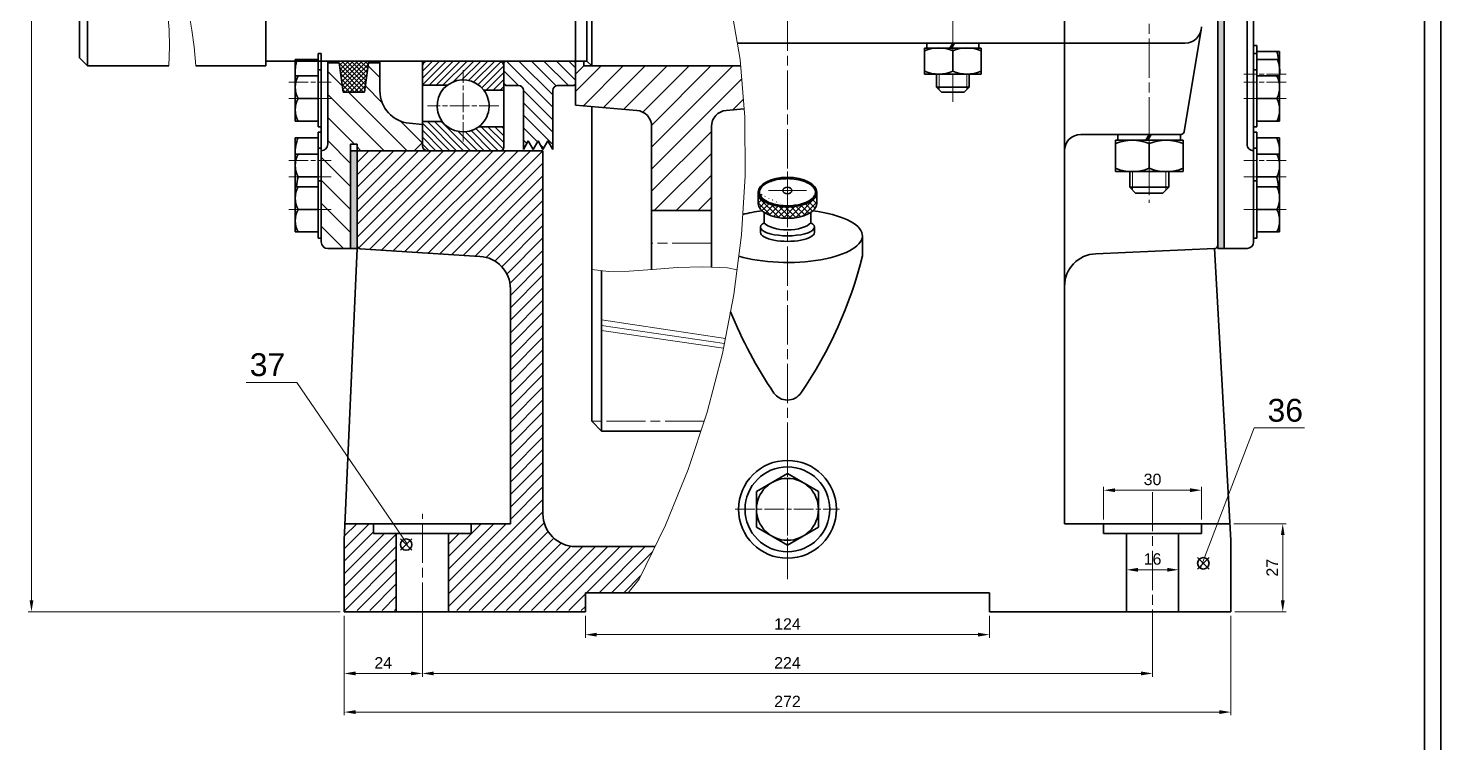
# Model space of a CAD drawing. Header units: millimetres. Extents: x 4028 to 8898, y 4975 to 5816.
# Drawn here: x 8465 to 8898.3, y 5360.6 to 5579.8 of the extents above; entities that cross this region are included whole.
import ezdxf

# ---------------------------------------------------------------- set-up
doc = ezdxf.new("R2010")
doc.units = ezdxf.units.MM
doc.linetypes.add('AM_ISO08W050', pattern=[18, 12, -1.5, 3, -1.5])
doc.linetypes.add('AM_ISO08W050x2', pattern=[9, 6, -0.75, 1.5, -0.75])
doc.layers.get('0').update_dxf_attribs({"lineweight": 35})
for name, color, linetype, lineweight in [('AM_12', 7, 'Continuous', 35), ('AM_4', 3, 'Continuous', 13), ('AM_5', 3, 'Continuous', 13), ('AM_7', 4, 'AM_ISO08W050', 13), ('AM_8', 1, 'Continuous', 13), ('Dim', 2, 'Continuous', 9)]:
    doc.layers.add(name, color=color, linetype=linetype, lineweight=lineweight)
doc.styles.get("Standard").update_dxf_attribs({"font": 'arial.ttf'})

msp = doc.modelspace()

# ---------------------------------------------------------------- hatches: boundary and pattern name
h = msp.add_hatch(color=1)
h.dxf.hatch_style = 1
h.paths.add_polyline_path([(8831.881, 5672.246), (8829.886, 5672.246), (8829.886, 5512.246), (8831.886, 5512.246)])
at = {"lineweight": 13}
h = msp.add_hatch(dxfattribs=at)
h.set_pattern_fill('ANSI31', color=1, scale=1.5, angle=180)
h.set_pattern_definition([(225, (2412.452, 0), (3.367596, -3.367596), [])])
h.paths.add_polyline_path([(8679.114, 5554.6), (8684.559, 5555.076), (8683.509, 5568.242), (8635.383, 5568.242), (8632.883, 5565.742), (8632.883, 5556.242), (8651.652, 5554.6, -0.3888787), (8656.217, 5549.619), (8656.217, 5523.898), (8674.55, 5523.898), (8674.55, 5549.619, -0.3888787)])
h.paths.add_polyline_path([(8667.306, 5624.608), (8656.541, 5644.304), (8656.217, 5644.784), (8656.217, 5634.865, -0.3888787), (8651.652, 5629.884), (8632.883, 5628.242), (8632.883, 5621.751), (8632.889, 5621.745), (8632.886, 5620.042), (8669.201, 5620.042)])
msp.add_hatch(color=1).paths.add_polyline_path([(8563.883, 5542.242), (8563.883, 5512.242), (8565.883, 5512.242), (8565.883, 5542.242)])
at = {"layer": 'AM_8'}
h = msp.add_hatch(dxfattribs=at)
h.set_pattern_fill('ANSI37', color=1, scale=10, style=0)
h.set_pattern_definition([(45, (6968.008, 4369.2022), (-0.8838835, 0.8838835), []), (135, (6968.008, 4369.2022), (-0.8838835, -0.8838835), [])])
edge = h.paths.add_edge_path()
edge.add_ellipse((8697.883, 5526.068), major_axis=(9, 0), ratio=0.5067681, start_angle=322.91214, end_angle=358.67946)
edge.add_ellipse((8697.883, 5526.068), major_axis=(9, 0), ratio=0.5067681, start_angle=358.67946, end_angle=360)
edge.add_line((8706.883, 5526.068), (8706.883, 5529.508))
edge.add_ellipse((8697.883, 5529.508), major_axis=(9, 0), ratio=0.5067681, start_angle=270, end_angle=360, ccw=False)
edge.add_line((8697.883, 5524.947), (8697.883, 5521.507))
edge.add_ellipse((8697.883, 5526.068), major_axis=(9, 0), ratio=0.5067681, start_angle=270, end_angle=322.91214)
edge = h.paths.add_edge_path()
edge.add_ellipse((8697.883, 5529.508), major_axis=(9, 0), ratio=0.5067681, start_angle=182.41026, end_angle=270, ccw=False)
edge.add_line((8688.891, 5529.316), (8688.883, 5526.068))
edge.add_ellipse((8697.883, 5526.068), major_axis=(9, 0), ratio=0.5067681, start_angle=180, end_angle=181.32054)
edge.add_ellipse((8697.883, 5526.068), major_axis=(9, 0), ratio=0.5067681, start_angle=181.32054, end_angle=217.08786)
edge.add_ellipse((8697.883, 5526.068), major_axis=(9, 0), ratio=0.5067681, start_angle=217.08786, end_angle=270)
edge.add_line((8697.883, 5521.507), (8697.883, 5524.947))

# ---------------------------------------------------------------- linework, layer by layer
for p, q in [((8898.3, 4974.94), (8898.3, 5815.94)), ((8893.3, 4979.94), (8893.3, 5810.94)), ((8782.883, 5733.242), (8782.883, 5427.832)), ((8831.881, 5672.246), (8831.886, 5512.246)), ((8829.88, 5671.284), (8829.88, 5513.2)), ((8632.883, 5628.242), (8632.883, 5556.242)), ((8483.157, 5568.242), (8483.157, 5616.242)), ((8537.883, 5568.242), (8537.883, 5616.242)), ((8637.883, 5568.242), (8637.883, 5616.242)), ((8480.657, 5613.742), (8480.657, 5570.742)), ((8537.883, 5569.742), (8537.883, 5614.742)), ((8636.383, 5569.742), (8636.383, 5614.742)), ((8838.883, 5615.246), (8838.885, 5544.246)), ((8840.883, 5614.746), (8840.886, 5514.246)), ((8819.622, 5548.079), (8824.816, 5579.425)), ((8682.473, 5575.242), (8819.883, 5575.242)), ((8739.965, 5573.742), (8739.965, 5565.742)), ((8739.965, 5573.742), (8757.286, 5573.742)), ((8740.625, 5573.742), (8740.625, 5575.242)), ((8748.625, 5575.242), (8740.625, 5575.242)), ((8740.625, 5573.742), (8747.728, 5573.742)), ((8747.728, 5573.742), (8748.625, 5575.242)), ((8748.226, 5573.742), (8749.124, 5575.242)), ((8748.226, 5573.742), (8756.625, 5573.742)), ((8748.625, 5566.6), (8748.625, 5572.904)), ((8756.625, 5575.242), (8749.124, 5575.242)), ((8756.625, 5573.742), (8756.625, 5575.242)), ((8757.286, 5573.742), (8757.286, 5565.742)), ((8841.883, 5574.542), (8840.883, 5574.542)), ((8840.883, 5574.542), (8840.883, 5572.042)), ((8841.883, 5572.67), (8841.883, 5574.542)), ((8848.883, 5572.67), (8841.883, 5572.67)), ((8841.883, 5572.042), (8841.883, 5572.67)), ((8848.882, 5570.17), (8848.883, 5572.67)), ((8483.157, 5568.242), (8480.657, 5570.742)), ((8508.083, 5568.242), (8483.157, 5568.242)), ((8537.883, 5568.242), (8516.421, 5568.242)), ((8636.383, 5569.742), (8537.883, 5569.742)), ((8546.884, 5570.17), (8553.884, 5570.174)), ((8546.884, 5565.17), (8546.884, 5570.17)), ((8553.884, 5570.17), (8553.883, 5572.042)), ((8553.883, 5572.042), (8554.883, 5572.042)), ((8553.884, 5565.17), (8553.884, 5570.17)), ((8554.883, 5572.042), (8554.883, 5567.042)), ((8554.883, 5569.742), (8554.883, 5514.242)), ((8556.883, 5569.242), (8556.883, 5569.742)), ((8556.883, 5569.242), (8556.883, 5544.242)), ((8556.883, 5569.242), (8560.383, 5569.242)), ((8561.633, 5560.242), (8560.383, 5569.242)), ((8568.133, 5560.242), (8569.383, 5569.242)), ((8569.383, 5569.242), (8569.383, 5569.742)), ((8569.383, 5569.242), (8572.883, 5569.242)), ((8572.883, 5569.242), (8572.883, 5569.742)), ((8572.883, 5569.242), (8572.883, 5560.592)), ((8585.883, 5568.242), (8585.883, 5569.742)), ((8585.883, 5568.242), (8585.883, 5562.372)), ((8587.383, 5569.742), (8609.383, 5569.742)), ((8610.88, 5562.765), (8610.883, 5569.301)), ((8610.883, 5568.242), (8610.883, 5569.742)), ((8610.883, 5569.301), (8611.383, 5569.742)), ((8611.383, 5569.742), (8610.883, 5569.301)), ((8610.883, 5569.301), (8610.883, 5562.762)), ((8610.883, 5568.242), (8610.883, 5560.777)), ((8632.384, 5569.742), (8611.383, 5569.742)), ((8611.383, 5569.742), (8632.384, 5569.742)), ((8632.884, 5569.183), (8632.384, 5569.742)), ((8632.882, 5562.676), (8632.884, 5569.183)), ((8635.383, 5568.242), (8632.883, 5565.742)), ((8635.383, 5568.242), (8635.383, 5569.742)), ((8683.509, 5568.242), (8635.383, 5568.242)), ((8636.383, 5569.742), (8637.883, 5568.242)), ((8683.509, 5568.242), (8637.883, 5568.242)), ((8838.883, 5569.242), (8838.883, 5569.742)), ((8841.883, 5572.042), (8840.883, 5572.042)), ((8840.883, 5572.042), (8840.883, 5567.042)), ((8841.882, 5570.17), (8841.883, 5572.042)), ((8848.882, 5570.17), (8841.882, 5570.174)), ((8841.882, 5565.17), (8841.882, 5570.17)), ((8848.882, 5565.17), (8848.882, 5570.17)), ((8546.884, 5551.314), (8546.884, 5565.17)), ((8546.884, 5565.17), (8553.884, 5565.17)), ((8553.884, 5565.17), (8553.884, 5567.042)), ((8553.884, 5567.042), (8554.883, 5567.042)), ((8553.884, 5551.314), (8553.884, 5565.17)), ((8554.883, 5567.042), (8554.883, 5549.582)), ((8757.286, 5565.742), (8739.965, 5565.742)), ((8743.625, 5565.742), (8743.625, 5561.742)), ((8753.625, 5565.742), (8753.625, 5561.742)), ((8841.882, 5567.042), (8840.883, 5567.042)), ((8840.883, 5567.042), (8840.883, 5549.582)), ((8841.882, 5565.17), (8841.882, 5567.042)), ((8848.882, 5565.17), (8841.882, 5565.17)), ((8841.882, 5551.314), (8841.882, 5565.17)), ((8848.882, 5551.314), (8848.882, 5565.17)), ((8561.633, 5560.242), (8568.133, 5560.242)), ((8585.883, 5551.207), (8585.883, 5562.372)), ((8593.598, 5562.372), (8585.883, 5562.372)), ((8610.883, 5560.777), (8604.763, 5560.777)), ((8610.88, 5562.765), (8611.38, 5562.265)), ((8610.883, 5562.762), (8611.38, 5562.265)), ((8610.883, 5549.612), (8610.883, 5560.777)), ((8615.383, 5562.263), (8611.38, 5562.265)), ((8616.883, 5542.642), (8616.883, 5560.763)), ((8625.883, 5542.642), (8625.883, 5560.709)), ((8632.382, 5562.242), (8627.383, 5562.242)), ((8632.382, 5562.242), (8632.882, 5562.676)), ((8753.625, 5561.742), (8743.625, 5561.742)), ((8743.625, 5561.742), (8745.125, 5560.242)), ((8752.125, 5560.242), (8745.125, 5560.242)), ((8753.625, 5561.742), (8752.125, 5560.242)), ((8553.884, 5558.242), (8547.742, 5558.242)), ((8651.652, 5554.6), (8632.883, 5556.242)), ((8841.882, 5558.242), (8848.024, 5558.242)), ((8546.884, 5551.314), (8553.884, 5551.314)), ((8553.883, 5549.582), (8553.884, 5551.314)), ((8585.883, 5551.207), (8585.883, 5543.742)), ((8585.883, 5551.207), (8592.003, 5551.207)), ((8679.114, 5554.6), (8684.559, 5555.076)), ((8848.882, 5551.314), (8841.882, 5551.314)), ((8841.883, 5549.582), (8841.882, 5551.314)), ((8554.883, 5549.582), (8553.883, 5549.582)), ((8553.886, 5546.17), (8553.886, 5547.902)), ((8553.886, 5547.902), (8554.883, 5547.902)), ((8554.883, 5547.902), (8554.883, 5543.042)), ((8581.888, 5550.642), (8585.883, 5550.242)), ((8585.883, 5544.742), (8585.883, 5550.242)), ((8610.883, 5549.612), (8603.168, 5549.612)), ((8610.883, 5549.612), (8610.883, 5543.242)), ((8656.217, 5505.807), (8656.217, 5549.619)), ((8674.55, 5506.529), (8674.55, 5549.619)), ((8818.635, 5547.242), (8787.883, 5547.242)), ((8799.283, 5545.442), (8799.283, 5547.242)), ((8808.883, 5547.242), (8799.283, 5547.242)), ((8807.806, 5545.442), (8808.883, 5547.242)), ((8808.404, 5545.442), (8809.481, 5547.242)), ((8818.483, 5547.242), (8809.481, 5547.242)), ((8818.483, 5547.242), (8818.635, 5547.242)), ((8818.483, 5545.442), (8818.483, 5547.242)), ((8840.883, 5549.582), (8841.883, 5549.582)), ((8841.88, 5547.902), (8840.883, 5547.902)), ((8840.883, 5547.902), (8840.883, 5543.042)), ((8841.88, 5546.17), (8841.88, 5547.902)), ((8546.886, 5541.168), (8546.886, 5546.17)), ((8546.886, 5546.17), (8553.886, 5546.17)), ((8553.886, 5541.168), (8553.886, 5546.17)), ((8554.883, 5543.042), (8553.886, 5543.042)), ((8553.886, 5541.168), (8553.886, 5543.042)), ((8553.886, 5543.042), (8554.884, 5543.042)), ((8554.884, 5543.042), (8554.883, 5533.042)), ((8563.883, 5512.242), (8563.883, 5544.242)), ((8563.883, 5544.242), (8565.883, 5544.242)), ((8563.883, 5512.242), (8563.883, 5542.242)), ((8563.883, 5542.242), (8565.883, 5542.242)), ((8565.883, 5542.242), (8565.883, 5544.242)), ((8565.883, 5512.242), (8565.883, 5542.242)), ((8565.883, 5542.242), (8612.883, 5542.242)), ((8565.883, 5542.242), (8583.383, 5542.242)), ((8565.883, 5542.242), (8565.883, 5512.242)), ((8583.383, 5542.242), (8585.883, 5544.742)), ((8609.883, 5542.242), (8587.383, 5542.242)), ((8612.883, 5542.242), (8622.883, 5542.242)), ((8616.883, 5542.642), (8618.383, 5545.24)), ((8619.883, 5542.642), (8618.383, 5545.24)), ((8619.883, 5542.642), (8621.383, 5545.24)), ((8622.883, 5542.642), (8621.383, 5545.24)), ((8622.883, 5542.642), (8624.383, 5545.24)), ((8622.883, 5430.832), (8622.883, 5542.242)), ((8625.883, 5542.642), (8624.383, 5545.24)), ((8798.491, 5545.442), (8798.491, 5535.842)), ((8798.491, 5545.442), (8819.276, 5545.442)), ((8799.283, 5545.442), (8807.806, 5545.442)), ((8808.404, 5545.442), (8818.483, 5545.442)), ((8808.883, 5536.871), (8808.883, 5544.436)), ((8819.276, 5545.442), (8819.276, 5535.842)), ((8841.88, 5543.042), (8840.882, 5543.042)), ((8840.882, 5543.042), (8840.883, 5533.042)), ((8840.883, 5543.042), (8841.88, 5543.042)), ((8848.88, 5546.17), (8841.88, 5546.17)), ((8841.88, 5541.168), (8841.88, 5546.17)), ((8841.88, 5541.168), (8841.88, 5543.042)), ((8848.88, 5541.168), (8848.88, 5546.17)), ((8546.886, 5531.17), (8546.886, 5541.168)), ((8546.886, 5541.168), (8553.886, 5541.168)), ((8553.886, 5531.17), (8553.886, 5541.168)), ((8848.88, 5541.168), (8841.88, 5541.168)), ((8841.88, 5531.17), (8841.88, 5541.168)), ((8848.88, 5531.17), (8848.88, 5541.168)), ((8553.886, 5534.242), (8547.744, 5534.242)), ((8819.276, 5535.842), (8798.491, 5535.842)), ((8802.883, 5535.842), (8802.883, 5531.042)), ((8814.883, 5535.842), (8814.883, 5531.042)), ((8841.88, 5534.242), (8848.022, 5534.242)), ((8546.886, 5517.314), (8546.886, 5531.17)), ((8546.886, 5531.17), (8553.886, 5531.17)), ((8553.886, 5531.17), (8553.884, 5533.042)), ((8553.884, 5533.042), (8554.884, 5533.042)), ((8554.883, 5533.042), (8553.886, 5533.042)), ((8553.886, 5517.314), (8553.886, 5531.17)), ((8554.884, 5533.042), (8554.884, 5515.442)), ((8688.891, 5529.316), (8688.883, 5526.068)), ((8706.883, 5529.508), (8706.883, 5526.068)), ((8814.883, 5531.042), (8802.883, 5531.042)), ((8802.883, 5531.042), (8804.683, 5529.242)), ((8813.083, 5529.242), (8804.683, 5529.242)), ((8814.883, 5531.042), (8813.083, 5529.242)), ((8841.882, 5533.042), (8840.882, 5533.042)), ((8840.882, 5533.042), (8840.882, 5515.442)), ((8840.883, 5533.042), (8841.88, 5533.042)), ((8841.88, 5531.17), (8841.882, 5533.042)), ((8848.88, 5531.17), (8841.88, 5531.17)), ((8841.88, 5517.314), (8841.88, 5531.17)), ((8848.88, 5517.314), (8848.88, 5531.17)), ((8553.886, 5524.242), (8547.744, 5524.242)), ((8674.55, 5523.898), (8656.217, 5523.898)), ((8690.704, 5523.318), (8690.704, 5520.165)), ((8705.062, 5523.318), (8705.062, 5520.165)), ((8841.88, 5524.242), (8848.022, 5524.242)), ((8546.886, 5517.314), (8553.886, 5517.314)), ((8553.884, 5515.442), (8553.886, 5517.314)), ((8689.623, 5518.83), (8689.623, 5517.14)), ((8706.143, 5518.83), (8706.143, 5517.14)), ((8848.88, 5517.314), (8841.88, 5517.314)), ((8841.882, 5515.442), (8841.88, 5517.314)), ((8554.884, 5515.442), (8553.884, 5515.442)), ((8556.883, 5512.242), (8563.883, 5512.242)), ((8565.883, 5512.242), (8561.883, 5422.832)), ((8565.883, 5512.242), (8563.883, 5512.242)), ((8603.52, 5509.84), (8566.819, 5512.182)), ((8720.883, 5510.025), (8720.883, 5516.131)), ((8792.458, 5510.649), (8828.923, 5512.201)), ((8828.936, 5512.202), (8833.883, 5422.832)), ((8838.886, 5512.246), (8831.886, 5512.246)), ((8840.882, 5515.442), (8841.882, 5515.442)), ((8640.883, 5456.242), (8640.883, 5505.462)), ((8612.883, 5427.832), (8612.883, 5499.86)), ((8697.883, 5443.215), (8688.381, 5437.728)), ((8707.385, 5437.728), (8697.883, 5443.215)), ((8688.381, 5437.728), (8688.381, 5426.756)), ((8707.385, 5426.756), (8707.385, 5437.728)), ((8612.883, 5427.832), (8562.043, 5427.832)), ((8570.883, 5427.832), (8570.883, 5424.832)), ((8600.883, 5427.832), (8600.883, 5424.832)), ((8688.381, 5426.756), (8697.883, 5421.27)), ((8697.883, 5421.27), (8707.385, 5426.756)), ((8782.883, 5427.832), (8833.723, 5427.832)), ((8794.883, 5427.832), (8794.883, 5424.832)), ((8824.883, 5427.832), (8824.883, 5424.832)), ((8561.883, 5422.832), (8561.883, 5400.832)), ((8570.883, 5424.832), (8600.883, 5424.832)), ((8577.883, 5424.832), (8577.883, 5400.832)), ((8593.883, 5424.832), (8593.883, 5400.832)), ((8824.883, 5424.832), (8794.883, 5424.832)), ((8801.883, 5424.832), (8801.883, 5400.832)), ((8817.883, 5424.832), (8817.883, 5400.832)), ((8833.883, 5422.832), (8833.883, 5400.832)), ((8657.281, 5420.832), (8632.883, 5420.832)), ((8635.883, 5400.832), (8635.883, 5406.672)), ((8697.883, 5406.672), (8635.883, 5406.672)), ((8759.883, 5406.672), (8697.883, 5406.672)), ((8759.883, 5400.832), (8759.883, 5406.672)), ((8561.883, 5400.832), (8635.883, 5400.832)), ((8833.883, 5400.832), (8759.883, 5400.832))]:
    msp.add_line(p, q)
msp.add_lwpolyline([(8829.886, 5512.246), (8831.886, 5512.246), (8831.886, 5672.246), (8829.886, 5672.246)], close=True)
msp.add_lwpolyline([(8671.358, 5456.242), (8640.883, 5456.242), (8637.883, 5459.242), (8637.883, 5555.805)])
for radius in [15, 13, 9.502]:
    msp.add_circle((8697.883, 5432.242), radius)
for centre, radius, start, end in [((8819.883, 5580.242), 5, 270, 0), ((8744.295, 5562.405), 11.357, 67.58788, 112.41212), ((8752.956, 5562.405), 11.357, 67.58788, 112.41212), ((8838.708, 5569.532), 9.831, 3.72086, 18.61285), ((8557.828, 5566.401), 10.994, 159.9483, 186.42745), ((8587.383, 5568.242), 1.5, 90, 180), ((8609.383, 5568.242), 1.5, 0, 90), ((8837.938, 5566.401), 10.994, 353.57255, 20.0517), ((8554.307, 5561.706), 7.423, 152.1817, 207.8183), ((8598.383, 5555.992), 7.975, 36.8699, 126.8699), ((8744.295, 5577.099), 11.357, 247.58788, 292.41212), ((8752.956, 5577.099), 11.357, 247.58788, 292.41212), ((8841.459, 5561.706), 7.423, 332.1817, 27.8183), ((8582.883, 5560.592), 10, 180, 264.28941), ((8598.383, 5555.992), 7.975, 126.8699, 216.8699), ((8598.383, 5555.992), 7.975, 306.8699, 36.8699), ((8615.383, 5560.763), 1.5, 0, 90), ((8627.442, 5560.684), 1.559, 92.16146, 179.10487), ((8554.307, 5554.778), 7.423, 152.18178, 207.81822), ((8841.459, 5554.778), 7.423, 332.18178, 27.81822), ((8598.383, 5555.992), 7.975, 216.8699, 306.8699), ((8651.217, 5549.619), 5, 0, 85), ((8679.55, 5549.619), 5, 95, 180), ((8787.883, 5542.242), 5, 90, 180), ((8818.635, 5548.242), 1, 270, 350.59186), ((8558.252, 5541.838), 11.366, 157.59643, 183.38014), ((8554.883, 5544.242), 2, 270, 0), ((8587.383, 5543.742), 1.5, 180, 270), ((8609.883, 5543.242), 1, 270, 0), ((8803.687, 5531.837), 13.629, 67.58788, 112.41212), ((8814.079, 5531.837), 13.629, 67.58788, 112.41212), ((8840.885, 5544.246), 2, 180.00161, 270.00161), ((8837.514, 5541.838), 11.366, 356.61986, 22.40357), ((8554.305, 5537.705), 7.419, 152.17417, 207.82583), ((8841.461, 5537.705), 7.419, 332.17417, 27.82583), ((8601.52, 5524.67), 54.622, 169.90702, 173.16511), ((8803.687, 5549.471), 13.629, 247.58788, 292.41212), ((8814.079, 5549.471), 13.629, 247.58788, 292.41212), ((8794.246, 5524.67), 54.622, 6.83489, 10.09298), ((8554.309, 5527.706), 7.423, 152.18172, 207.81828), ((8841.457, 5527.706), 7.423, 332.18172, 27.81828), ((8554.309, 5520.778), 7.423, 152.18176, 207.81824), ((8841.457, 5520.778), 7.423, 332.18176, 27.81824), ((8556.883, 5514.242), 2, 180, 270), ((8566.883, 5513.18), 1, 180, 266.34778), ((8828.88, 5513.2), 1, 272.43679, 359.99512), ((8838.886, 5514.246), 2, 270.00161, 0.00161), ((8602.883, 5499.86), 10, 0, 86.34778), ((8594.56, 5541.362), 130.152, 325.64734, 346.06765), ((8792.883, 5500.659), 10, 92.43679, 180), ((8801.206, 5541.362), 130.152, 201.88526, 214.35266), ((8697.883, 5470.741), 5, 214.35266, 325.64734), ((8632.883, 5430.832), 10, 180, 270)]:
    msp.add_arc(centre, radius, start, end)
msp.add_ellipse((8697.883, 5529.508), major_axis=(9, 0), ratio=0.5067681)
at = {"extrusion": (0, 0, -1)}
for centre, major_axis, ratio, start_param, end_param in [((8697.883, 5530.007), (1.375, 0), 0.7381563, -3.141592653589793, 3.141592653589793), ((8697.883, 5516.131), (23, 0), 0.3556605, 5.0599038, 8.5607841), ((8697.883, 5516.131), (23, 0), 0.3556605, 10.3558119, 10.6480594), ((8697.883, 5518.83), (8.26, 0), 0.326792, 5.765996, 9.9419673), ((8697.883, 5517.14), (8.26, 0), 0.326792, 6.2831853, 9.424778), ((8697.883, 5521.457), (-7.783, 0), 0.4501921, 3.5258868, 5.8988911)]:
    msp.add_ellipse(centre, major_axis=major_axis, ratio=ratio, start_param=start_param, end_param=end_param, dxfattribs=at)
msp.add_ellipse((8697.883, 5526.068), major_axis=(9, 0), ratio=0.5067681, start_param=3.1415927, end_param=6.2831853)
msp.add_open_spline([(8706.483, 5529.508), (8706.483, 5529.956), (8706.327, 5530.411), (8705.663, 5531.314), (8705.152, 5531.757), (8703.826, 5532.534), (8703.012, 5532.869), (8701.193, 5533.374), (8700.188, 5533.545), (8697.664, 5533.732), (8696.115, 5533.644), (8693.314, 5533.095), (8692.066, 5532.634), (8690.48, 5531.657), (8689.986, 5531.197), (8689.373, 5530.266), (8689.25, 5529.802), (8689.33, 5528.882), (8689.538, 5528.411), (8690.327, 5527.49), (8690.909, 5527.048), (8692.375, 5526.29), (8693.259, 5525.975), (8695.2, 5525.525), (8696.257, 5525.39), (8698.81, 5525.308), (8700.316, 5525.456), (8702.984, 5526.098), (8704.142, 5526.593), (8705.554, 5527.593), (8705.973, 5528.048), (8706.397, 5528.839), (8706.483, 5529.175), (8706.483, 5529.508)], degree=3, knots=[0, 0, 0, 0, 0.3564305, 0.3564305, 0.712861, 0.712861, 1.0692916, 1.0692916, 1.4257221, 1.4257221, 1.9397106, 1.9397106, 2.4536991, 2.4536991, 2.8196311, 2.8196311, 3.1855631, 3.1855631, 3.5514951, 3.5514951, 3.917427, 3.917427, 4.283359, 4.283359, 4.649291, 4.649291, 5.1557058, 5.1557058, 5.6621206, 5.6621206, 6.0180417, 6.0180417, 6.2831853, 6.2831853, 6.2831853, 6.2831853])
at = {"layer": 'AM_12', "color": 4}
for p, q in [((8579.15, 5419.672), (8582.65, 5423.172)), ((8579.15, 5423.172), (8582.65, 5419.672)), ((8823.71, 5413.926), (8827.21, 5417.426)), ((8823.71, 5417.426), (8827.21, 5413.926))]:
    msp.add_line(p, q, dxfattribs=at)
for centre in [(8580.9, 5421.422), (8825.46, 5415.676)]:
    msp.add_circle(centre, 1.75, dxfattribs=at)
at = {"layer": 'AM_4'}
for p, q in [((8680.268, 5587.889), (8683.353, 5570.196)), ((8683.353, 5570.196), (8684.764, 5552.501)), ((8684.764, 5552.501), (8684.874, 5534.548)), ((8684.874, 5534.548), (8683.768, 5516.393)), ((8683.768, 5516.393), (8681.46, 5498.173)), ((8681.46, 5498.173), (8677.963, 5480.023)), ((8640.883, 5490.357), (8678.859, 5484.675)), ((8640.883, 5488.657), (8678.558, 5483.114)), ((8640.883, 5487.137), (8678.272, 5481.629)), ((8677.963, 5480.023), (8673.292, 5462.078)), ((8673.292, 5462.078), (8667.46, 5444.474)), ((8667.46, 5444.474), (8660.481, 5427.347)), ((8660.481, 5427.347), (8652.369, 5410.832)), ((8652.369, 5410.832), (8648.978, 5406.672))]:
    msp.add_line(p, q, dxfattribs=at)
for points in [[(8507.924, 5620.242), (8508.36, 5618.541), (8508.319, 5616.48), (8507.928, 5614.12), (8507.316, 5611.523), (8506.61, 5608.75), (8505.938, 5605.863), (8505.428, 5602.923), (8505.208, 5599.992), (8505.363, 5597.1), (8505.816, 5594.152), (8506.447, 5591.023), (8507.136, 5587.586), (8507.764, 5583.715), (8508.211, 5579.285), (8508.357, 5574.169), (8508.083, 5568.242)], [(8513.223, 5620.242), (8513.589, 5618.511), (8513.655, 5616.368), (8513.501, 5613.894), (8513.205, 5611.165), (8512.844, 5608.26), (8512.499, 5605.259), (8512.248, 5602.237), (8512.169, 5599.275), (8512.32, 5596.414), (8512.674, 5593.548), (8513.185, 5590.533), (8513.804, 5587.227), (8514.484, 5583.488), (8515.179, 5579.173), (8515.84, 5574.138), (8516.421, 5568.242)], [(8682.42, 5505.753), (8679.509, 5506.296), (8671.885, 5506.654), (8664.087, 5506.383), (8656.45, 5505.824), (8649.313, 5505.318), (8643.011, 5505.204), (8637.883, 5505.824)]]:
    msp.add_lwpolyline(points, dxfattribs=at)
at = {"layer": 'AM_5'}
for p, q in [((8547.341, 5471.178), (8531.861, 5471.178)), ((8547.341, 5471.178), (8579.372, 5424.357)), ((8841.028, 5457.189), (8825.831, 5417.504)), ((8841.028, 5457.189), (8856.508, 5457.189))]:
    msp.add_line(p, q, dxfattribs=at)
at = {"layer": 'AM_5', "linetype": 'Continuous'}
for p, q in [((8579.372, 5424.357), (8581.348, 5421.468)), ((8825.831, 5417.504), (8824.579, 5414.235))]:
    msp.add_line(p, q, dxfattribs=at)
at = {"layer": 'AM_7'}
for p, q in [((8697.883, 5410.832), (8697.864, 5797.792)), ((8808.883, 5648.642), (8808.883, 5526.242)), ((8748.625, 5619.557), (8748.625, 5557.242)), ((8674.55, 5513.898), (8656.217, 5513.898)), ((8672.352, 5459.242), (8637.883, 5459.242)), ((8809.883, 5437.495), (8809.883, 5397.832)), ((8585.883, 5397.832), (8585.883, 5430.832))]:
    msp.add_line(p, q, dxfattribs=at)
at = {"layer": 'AM_7', "linetype": 'AM_ISO08W050x2'}
for p, q in [((8598.383, 5545.017), (8598.383, 5566.967)), ((8850.883, 5565.742), (8837.883, 5565.742)), ((8544.883, 5563.242), (8557.883, 5563.242)), ((8850.883, 5563.242), (8837.883, 5563.242)), ((8544.883, 5558.242), (8557.883, 5558.242)), ((8609.358, 5555.992), (8587.408, 5555.992)), ((8850.883, 5558.242), (8837.883, 5558.242)), ((8544.883, 5539.242), (8557.883, 5539.242)), ((8850.883, 5539.242), (8837.883, 5539.242)), ((8544.883, 5534.242), (8557.883, 5534.242)), ((8697.883, 5530.007), (8697.883, 5535.845)), ((8850.883, 5534.242), (8837.883, 5534.242)), ((8697.883, 5530.007), (8692.044, 5530.007)), ((8697.883, 5530.007), (8703.722, 5530.007)), ((8697.883, 5530.007), (8697.883, 5524.168)), ((8557.884, 5524.242), (8544.884, 5524.242)), ((8837.882, 5524.242), (8850.882, 5524.242)), ((8697.883, 5448.242), (8697.883, 5416.242)), ((8681.883, 5432.242), (8713.883, 5432.242))]:
    msp.add_line(p, q, dxfattribs=at)
at = {"layer": 'AM_8', "linetype": 'Continuous'}
for p, q in [((8560.384, 5569.742), (8560.383, 5569.741)), ((8568.27, 5561.228), (8560.404, 5569.094)), ((8561.798, 5569.742), (8560.495, 5568.439)), ((8563.212, 5569.742), (8560.667, 5567.197)), ((8564.626, 5569.742), (8560.84, 5565.955)), ((8566.041, 5569.742), (8561.012, 5564.713)), ((8568.442, 5562.469), (8561.17, 5569.742)), ((8567.455, 5569.742), (8561.184, 5563.472)), ((8568.869, 5569.742), (8561.357, 5562.23)), ((8569.318, 5568.777), (8561.529, 5560.988)), ((8568.615, 5563.711), (8562.584, 5569.742)), ((8568.787, 5564.953), (8563.998, 5569.742)), ((8568.96, 5566.195), (8565.412, 5569.742)), ((8569.132, 5567.436), (8566.827, 5569.742)), ((8569.305, 5568.678), (8568.241, 5569.742)), ((8569.255, 5568.32), (8572.883, 5564.692)), ((8585.883, 5566.652), (8588.973, 5569.742)), ((8585.883, 5564.531), (8591.094, 5569.742)), ((8585.883, 5562.41), (8593.215, 5569.742)), ((8586.062, 5568.952), (8586.673, 5569.563)), ((8587.967, 5562.372), (8595.337, 5569.742)), ((8590.088, 5562.372), (8597.458, 5569.742)), ((8592.209, 5562.372), (8599.579, 5569.742)), ((8595.31, 5563.351), (8601.701, 5569.742)), ((8598.04, 5563.96), (8603.822, 5569.742)), ((8600.002, 5563.801), (8605.943, 5569.742)), ((8601.608, 5563.286), (8608.065, 5569.742)), ((8602.964, 5562.52), (8610.036, 5569.592)), ((8604.109, 5561.543), (8610.881, 5568.316)), ((8625.883, 5555.568), (8611.709, 5569.742)), ((8625.883, 5559.386), (8615.527, 5569.742)), ((8626.931, 5562.157), (8619.345, 5569.742)), ((8630.664, 5562.242), (8623.164, 5569.742)), ((8632.882, 5563.842), (8626.982, 5569.742)), ((8632.883, 5567.659), (8630.801, 5569.742)), ((8556.883, 5566.549), (8561.382, 5562.051)), ((8567.841, 5560.242), (8560.632, 5567.452)), ((8566.427, 5560.242), (8560.86, 5565.809)), ((8565.013, 5560.242), (8561.088, 5564.167)), ((8569.09, 5567.135), (8562.198, 5560.242)), ((8568.862, 5565.492), (8563.612, 5560.242)), ((8605.464, 5560.777), (8610.883, 5566.196)), ((8607.585, 5560.777), (8610.883, 5564.075)), ((8615.37, 5562.263), (8610.883, 5566.749)), ((8563.599, 5560.242), (8561.316, 5562.525)), ((8562.184, 5560.242), (8561.544, 5560.882)), ((8563.19, 5560.242), (8581.19, 5542.242)), ((8568.634, 5563.85), (8565.026, 5560.242)), ((8568.406, 5562.208), (8566.44, 5560.242)), ((8568.178, 5560.566), (8567.854, 5560.242)), ((8568.393, 5562.111), (8573.58, 5556.923)), ((8609.706, 5560.777), (8610.883, 5561.954)), ((8611.549, 5562.265), (8610.883, 5562.931)), ((8625.883, 5551.749), (8616.883, 5560.749)), ((8556.883, 5559.478), (8574.119, 5542.242)), ((8625.883, 5547.931), (8616.883, 5556.931)), ((8556.883, 5552.407), (8565.048, 5544.242)), ((8579.214, 5551.289), (8585.822, 5544.681)), ((8587.439, 5551.207), (8596.404, 5542.242)), ((8589.561, 5551.207), (8598.526, 5542.242)), ((8591.682, 5551.207), (8600.647, 5542.242)), ((8625.883, 5544.113), (8616.883, 5553.113)), ((8585.883, 5550.642), (8594.283, 5542.242)), ((8585.883, 5548.521), (8592.162, 5542.242)), ((8596.843, 5548.167), (8602.768, 5542.242)), ((8599.084, 5548.048), (8604.89, 5542.242)), ((8600.846, 5548.407), (8607.011, 5542.242)), ((8602.319, 5549.056), (8609.132, 5542.242)), ((8603.884, 5549.612), (8610.751, 5542.745)), ((8606.005, 5549.612), (8610.883, 5544.734)), ((8608.126, 5549.612), (8610.883, 5546.855)), ((8610.248, 5549.612), (8610.883, 5548.977)), ((8621.22, 5544.957), (8616.883, 5549.294)), ((8556.883, 5545.336), (8563.883, 5538.336)), ((8565.883, 5543.407), (8567.048, 5542.242)), ((8565.883, 5538.672), (8569.453, 5542.242)), ((8565.883, 5534.854), (8573.271, 5542.242)), ((8565.883, 5531.035), (8577.09, 5542.242)), ((8565.883, 5527.217), (8580.908, 5542.242)), ((8565.883, 5523.399), (8584.726, 5542.242)), ((8565.883, 5519.58), (8588.545, 5542.242)), ((8565.883, 5515.762), (8592.363, 5542.242)), ((8566.304, 5512.365), (8596.181, 5542.242)), ((8569.753, 5511.995), (8600, 5542.242)), ((8573.342, 5511.766), (8603.818, 5542.242)), ((8576.931, 5511.537), (8607.637, 5542.242)), ((8580.521, 5511.308), (8611.455, 5542.242)), ((8584.11, 5511.079), (8615.273, 5542.242)), ((8585.883, 5546.4), (8590.04, 5542.242)), ((8585.883, 5544.278), (8587.919, 5542.242)), ((8587.699, 5510.85), (8619.092, 5542.242)), ((8617.92, 5544.439), (8616.883, 5545.476)), ((8623.122, 5543.056), (8621.992, 5544.185)), ((8554.883, 5540.265), (8563.883, 5531.265)), ((8591.288, 5510.62), (8622.883, 5542.215)), ((8594.878, 5510.391), (8622.883, 5538.397)), ((8598.467, 5510.162), (8622.883, 5534.578)), ((8554.883, 5533.194), (8563.883, 5524.194)), ((8602.056, 5509.933), (8622.883, 5530.76)), ((8554.883, 5526.123), (8563.883, 5517.123)), ((8605.463, 5509.521), (8622.883, 5526.941)), ((8608.132, 5508.372), (8622.883, 5523.123)), ((8554.883, 5519.052), (8561.693, 5512.242)), ((8610.226, 5506.648), (8622.883, 5519.305)), ((8611.794, 5504.398), (8622.883, 5515.486)), ((8612.743, 5501.528), (8622.883, 5511.668)), ((8612.883, 5497.85), (8622.883, 5507.85)), ((8612.883, 5494.031), (8622.883, 5504.031)), ((8612.883, 5490.213), (8622.883, 5500.213)), ((8612.883, 5486.394), (8622.883, 5496.394)), ((8612.883, 5482.576), (8622.883, 5492.576)), ((8612.883, 5478.758), (8622.883, 5488.758)), ((8612.883, 5474.939), (8622.883, 5484.939)), ((8612.883, 5471.121), (8622.883, 5481.121)), ((8612.883, 5467.303), (8622.883, 5477.303)), ((8612.883, 5463.484), (8622.883, 5473.484)), ((8612.883, 5459.666), (8622.883, 5469.666)), ((8612.883, 5455.847), (8622.883, 5465.847)), ((8612.883, 5452.029), (8622.883, 5462.029)), ((8612.883, 5448.211), (8622.883, 5458.211)), ((8612.883, 5444.392), (8622.883, 5454.392)), ((8612.883, 5440.574), (8622.883, 5450.574)), ((8612.883, 5436.755), (8622.883, 5446.755)), ((8612.883, 5432.937), (8622.883, 5442.937)), ((8612.883, 5429.119), (8622.883, 5439.119)), ((8593.883, 5406.3), (8622.883, 5435.3)), ((8593.883, 5402.482), (8622.883, 5431.482)), ((8561.883, 5420.121), (8569.594, 5427.832)), ((8561.883, 5416.303), (8570.883, 5425.303)), ((8561.935, 5423.991), (8565.776, 5427.832)), ((8593.883, 5417.755), (8603.96, 5427.832)), ((8593.883, 5413.937), (8607.778, 5427.832)), ((8593.883, 5410.119), (8611.596, 5427.832)), ((8596.461, 5401.242), (8623.276, 5428.056)), ((8600.28, 5401.242), (8624.468, 5425.43)), ((8561.883, 5412.484), (8574.231, 5424.832)), ((8561.883, 5408.666), (8577.883, 5424.666)), ((8593.883, 5421.574), (8597.141, 5424.832)), ((8604.098, 5401.242), (8626.226, 5423.37)), ((8607.917, 5401.242), (8628.512, 5421.838)), ((8611.735, 5401.242), (8631.431, 5420.938)), ((8561.883, 5404.847), (8577.883, 5420.847)), ((8562.096, 5401.242), (8577.883, 5417.029)), ((8615.553, 5401.242), (8635.143, 5420.832)), ((8619.372, 5401.242), (8638.962, 5420.832)), ((8623.19, 5401.242), (8642.78, 5420.832)), ((8627.008, 5401.242), (8646.598, 5420.832)), ((8636.257, 5406.672), (8650.417, 5420.832)), ((8640.075, 5406.672), (8654.235, 5420.832)), ((8643.894, 5406.672), (8656.534, 5419.313)), ((8565.914, 5401.242), (8577.883, 5413.211)), ((8569.733, 5401.242), (8577.883, 5409.392)), ((8647.712, 5406.672), (8652.848, 5411.808)), ((8573.551, 5401.242), (8577.883, 5405.574)), ((8630.827, 5401.242), (8635.883, 5406.298)), ((8577.37, 5401.242), (8577.883, 5401.755)), ((8634.645, 5401.242), (8635.883, 5402.48))]:
    msp.add_line(p, q, dxfattribs=at)
at = {"layer": 'AM_8'}
for p, q in [((8744.375, 5565.742), (8744.375, 5560.992)), ((8752.875, 5565.742), (8752.875, 5560.992)), ((8803.783, 5535.842), (8803.783, 5530.142)), ((8813.983, 5535.842), (8813.983, 5530.142))]:
    msp.add_line(p, q, dxfattribs=at)
at = {"layer": 'Dim'}
for p, q in [((8465.976, 5404.332), (8465.976, 5794.292)), ((8794.883, 5429.082), (8794.883, 5439.108)), ((8824.883, 5429.082), (8824.883, 5439.108)), ((8798.383, 5438.108), (8821.383, 5438.108)), ((8834.856, 5427.832), (8850.831, 5427.832)), ((8849.831, 5424.332), (8849.831, 5404.332)), ((8801.883, 5414.082), (8801.883, 5414.697)), ((8805.383, 5413.697), (8814.383, 5413.697)), ((8817.883, 5414.082), (8817.883, 5414.697)), ((8560.633, 5400.832), (8464.976, 5400.832)), ((8561.883, 5399.582), (8561.883, 5369.054)), ((8585.883, 5399.582), (8585.883, 5380.899)), ((8635.883, 5399.582), (8635.883, 5392.8)), ((8759.883, 5399.582), (8759.883, 5392.8)), ((8809.883, 5399.582), (8809.883, 5380.899)), ((8833.883, 5399.582), (8833.883, 5369.054)), ((8835.133, 5400.832), (8850.831, 5400.832)), ((8639.383, 5393.8), (8756.383, 5393.8)), ((8561.883, 5389.067), (8561.883, 5380.899)), ((8585.883, 5389.067), (8585.883, 5380.899)), ((8565.383, 5381.899), (8582.383, 5381.899)), ((8589.383, 5381.899), (8806.383, 5381.899)), ((8830.383, 5370.054), (8565.383, 5370.054))]:
    msp.add_line(p, q, dxfattribs=at)
for points in [[(8798.383, 5438.691), (8798.383, 5437.524), (8794.883, 5438.108)], [(8821.383, 5438.691), (8821.383, 5437.524), (8824.883, 5438.108)], [(8849.247, 5424.332), (8850.414, 5424.332), (8849.831, 5427.832)], [(8805.383, 5414.28), (8805.383, 5413.114), (8801.883, 5413.697)], [(8814.383, 5414.28), (8814.383, 5413.114), (8817.883, 5413.697)], [(8465.393, 5404.332), (8466.56, 5404.332), (8465.976, 5400.832)], [(8849.247, 5404.332), (8850.414, 5404.332), (8849.831, 5400.832)], [(8639.383, 5394.384), (8639.383, 5393.217), (8635.883, 5393.8)], [(8756.383, 5394.384), (8756.383, 5393.217), (8759.883, 5393.8)], [(8565.383, 5382.483), (8565.383, 5381.316), (8561.883, 5381.899)], [(8582.383, 5382.483), (8582.383, 5381.316), (8585.883, 5381.899)], [(8589.383, 5382.483), (8589.383, 5381.316), (8585.883, 5381.899)], [(8806.383, 5382.483), (8806.383, 5381.316), (8809.883, 5381.899)], [(8565.383, 5370.637), (8565.383, 5369.47), (8561.883, 5370.054)], [(8830.383, 5370.637), (8830.383, 5369.47), (8833.883, 5370.054)]]:
    msp.add_solid(points, dxfattribs=at)

# ---------------------------------------------------------------- texts
at = {"layer": 'AM_5', "color": 30, "char_height": 7, "attachment_point": 8}
for s, insert in [('37', (8538.376, 5473.016)), ('36', (8850.605, 5459.027))]:
    msp.add_mtext(s, dxfattribs=dict(at, insert=insert))
at = {"layer": 'Dim', "color": 2, "char_height": 3.5, "attachment_point": 5}
for s, insert in [('30', (8809.883, 5441.396)), ('16', (8809.883, 5416.984)), ('124', (8697.883, 5397.057)), ('24', (8573.883, 5385.156)), ('224', (8697.883, 5385.156)), ('272', (8697.883, 5373.311))]:
    msp.add_mtext(s, dxfattribs=dict(at, insert=insert))
at = {"layer": 'Dim', "color": 2, "insert": (8846.574, 5414.332), "char_height": 3.5, "attachment_point": 5, "rotation": 90}
msp.add_mtext('27', dxfattribs=at)

doc.saveas('drawing.dxf')
